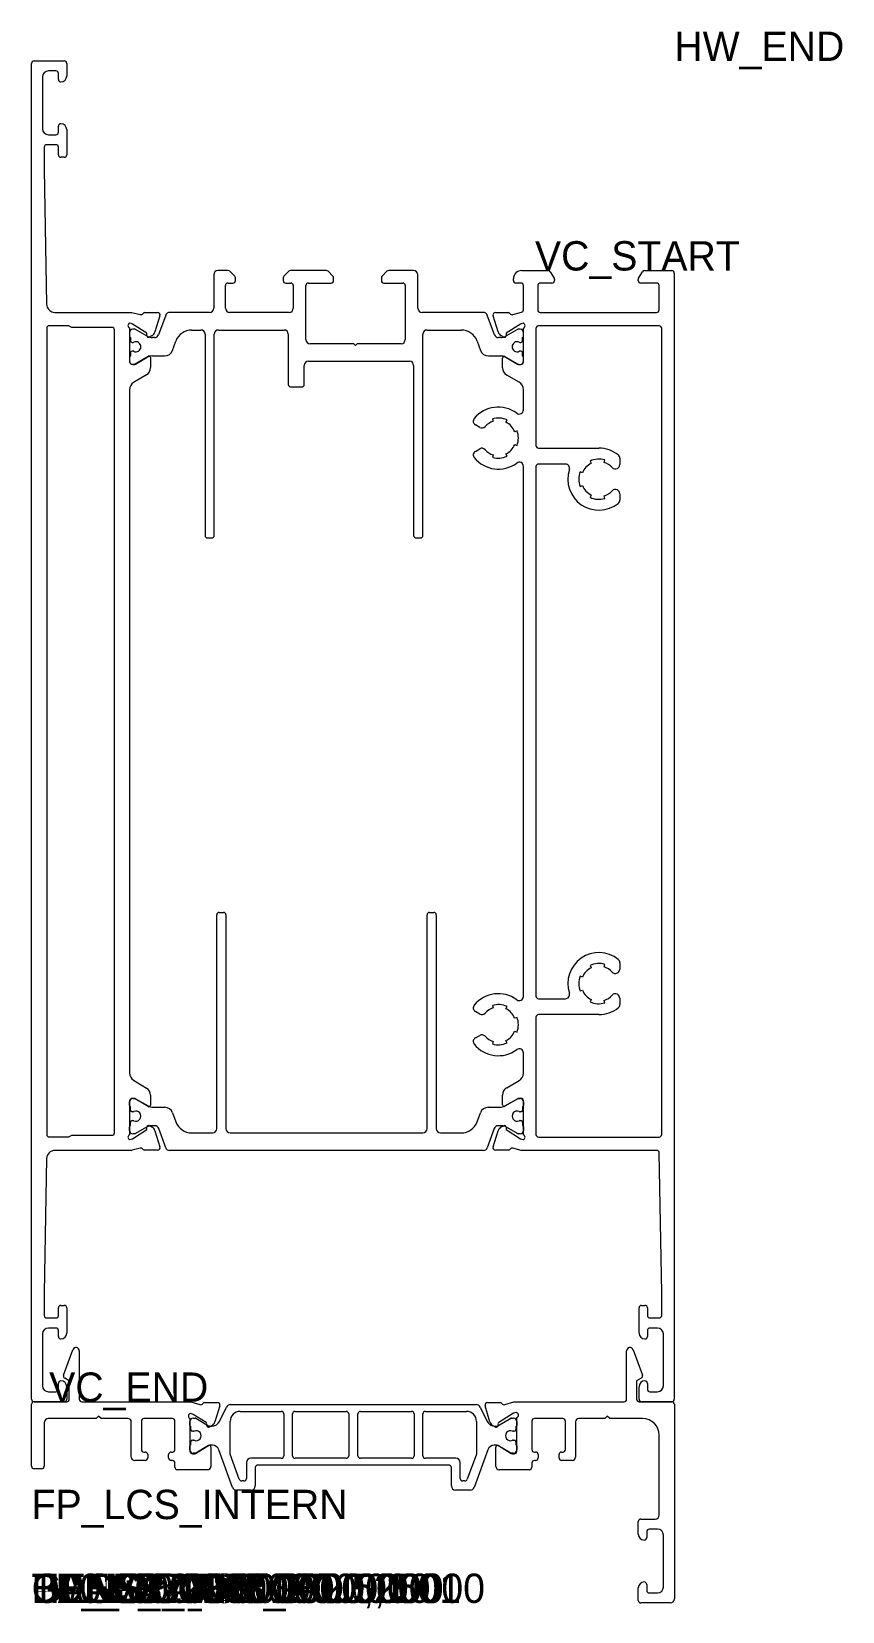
# Model space of a CAD drawing. Header units: metres. Extents: x 0 to 97, y -1 to 187.
import ezdxf

# ---------------------------------------------------------------- set-up
doc = ezdxf.new("R2010")
doc.units = ezdxf.units.M

msp = doc.modelspace()

# ---------------------------------------------------------------- linework, layer by layer
for p, q in [((0, 24.3), (0, 183.699722)), ((0.3, 183.999722), (3.9, 183.999722)), ((4.2, 183.699722), (4.2, 182.199722)), ((1.3, 182.099722), (1.3, 175.899722)), ((2.9, 182.799722), (2, 182.799722)), ((3.2, 181.799722), (3.2, 182.499722)), ((3.2, 175.499722), (3.2, 176.199722)), ((4.2, 175.799722), (4.2, 172.799722)), ((1.5, 173.699722), (1.5, 170.999722)), ((2.9, 173.999722), (1.8, 173.999722)), ((2, 175.199722), (2.9, 175.199722)), ((3.2, 172.799722), (3.2, 173.699722)), ((3.9, 172.499722), (3.5, 172.499722)), ((1.5, 170.999722), (1.782665, 154.982078)), ((21.735133, 158.49228), (21.735133, 154.49228)), ((23.460869, 158.99228), (22.235133, 158.99228)), ((24.247265, 158.330148), (23.673001, 158.904412)), ((30.697265, 158.904412), (30.123001, 158.330148)), ((35.173519, 158.99228), (30.909397, 158.99228)), ((35.959915, 158.330148), (35.385651, 158.904412)), ((42.409915, 158.904412), (41.835651, 158.330148)), ((45.597783, 158.99228), (42.622047, 158.99228)), ((46.097783, 154.492602), (46.097783, 158.49228)), ((58.497783, 158.99228), (61.647228, 158.99228)), ((61.907036, 158.84228), (62.357591, 158.061895)), ((72.437976, 158.061895), (72.888531, 158.84228)), ((73.148339, 158.99228), (76.397783, 158.99228)), ((76.697783, 158.69228), (76.697783, 24.3)), ((23.135133, 154.49228), (23.135133, 157.19228)), ((23.435133, 157.49228), (24.035133, 157.49228)), ((24.335133, 157.79228), (24.335133, 158.118016)), ((30.035133, 158.118016), (30.035133, 157.79228)), ((30.335133, 157.49228), (30.935133, 157.49228)), ((31.235133, 157.19228), (31.235133, 154.49228)), ((32.735133, 150.753963), (32.735133, 157.19228)), ((33.035133, 157.49228), (35.747783, 157.49228)), ((36.047783, 157.79228), (36.047783, 158.118016)), ((41.747783, 158.118016), (41.747783, 157.79228)), ((42.047783, 157.49228), (44.297783, 157.49228)), ((44.597783, 157.19228), (44.597783, 150.753963)), ((57.497783, 157.79228), (57.497783, 157.99228)), ((58.397783, 157.49228), (57.797783, 157.49228)), ((58.697783, 154.292279), (58.697783, 157.19228)), ((60.397783, 157.19228), (60.397783, 154.29228)), ((62.097783, 157.49228), (60.697783, 157.49228)), ((62.397783, 157.911895), (62.397783, 157.79228)), ((72.397783, 157.79228), (72.397783, 157.911895)), ((74.597783, 157.49228), (72.697783, 157.49228)), ((74.897783, 154.29228), (74.897783, 157.19228)), ((2.782509, 153.999722), (11.957919, 153.999722)), ((11.736065, 152.699444), (11.697783, 152.699444)), ((11.957919, 153.999722), (12.958765, 153.735914)), ((13.484495, 153.974959), (15.035589, 153.974959)), ((15.321859, 153.585239), (14.719894, 151.66457)), ((16.005968, 153.66329), (15.153542, 151.32127)), ((21.235133, 153.99228), (16.475814, 153.99228)), ((30.735133, 153.99228), (23.635133, 153.99228)), ((53.919506, 153.992602), (46.597783, 153.992602)), ((55.241896, 151.32127), (54.389352, 153.663612)), ((55.675672, 151.657404), (55.073708, 153.578073)), ((55.359977, 153.967794), (56.911072, 153.967794)), ((57.436801, 153.728748), (58.474247, 154.002203)), ((60.697783, 153.99228), (74.597783, 153.99228)), ((1.8, 152.1), (1.8, 55.899722)), ((1.8, 152.1), (1.8, 55.899722)), ((4.45359, 152.4), (2.1, 152.4)), ((4.8, 152.2), (4.45359, 152.4)), ((9.597783, 152.2), (4.8, 152.2)), ((9.897783, 56.099722), (9.897783, 151.9)), ((11.697783, 152.133759), (11.697783, 148.1)), ((11.697783, 151.59228), (11.697783, 151.165485)), ((11.797783, 150.99228), (11.797783, 150.61728)), ((13.765673, 151.521968), (12.057576, 152.606032)), ((12.304228, 151.99228), (12.097783, 151.99228)), ((13.812783, 151.152857), (12.404172, 151.965517)), ((13.753576, 151.233547), (13.765673, 151.521968)), ((14.327125, 151.194851), (14.046054, 151.047922)), ((14.683696, 150.99228), (14.41245, 150.99228)), ((19.102979, 151.89228), (20.197783, 151.89228)), ((20.697783, 151.39228), (20.697783, 127.388632)), ((21.797783, 127.388632), (21.797783, 151.39228)), ((22.297783, 151.89228), (30.135133, 151.89228)), ((30.635133, 151.39228), (30.635133, 145.39228)), ((46.697783, 127.388632), (46.697783, 151.392602)), ((47.197783, 151.892602), (51.292341, 151.892602)), ((55.983117, 150.99228), (55.711742, 150.99228)), ((56.349512, 151.040756), (56.068442, 151.187686)), ((57.991394, 151.965517), (56.582784, 151.152857)), ((58.33799, 152.598866), (56.629893, 151.514803)), ((56.629893, 151.514803), (56.641991, 151.226381)), ((58.297783, 151.99228), (58.091339, 151.99228)), ((58.597783, 150.61728), (58.597783, 150.99228)), ((58.697783, 152.692279), (58.659502, 152.692279)), ((58.697783, 148.092279), (58.697783, 152.126593)), ((58.697783, 151.165485), (58.697783, 151.59228)), ((60.197783, 152.09228), (60.197783, 138.09228)), ((74.897783, 152.39228), (60.497783, 152.39228)), ((75.197783, 55.897165), (75.197783, 152.09228)), ((11.797783, 149.16728), (11.797783, 148.79228)), ((11.997783, 150.41728), (12.10959, 150.41728)), ((12.10959, 149.36728), (11.997783, 149.36728)), ((12.10959, 150.41728), (12.194138, 150.43603)), ((12.194138, 149.34853), (12.10959, 149.36728)), ((16.813742, 149.450259), (17.223594, 150.57632)), ((38.466458, 150.253963), (33.235133, 150.253963)), ((38.666458, 150.053963), (38.466458, 150.253963)), ((38.866458, 150.253963), (38.666458, 150.053963)), ((44.097783, 150.253963), (38.866458, 150.253963)), ((53.171726, 150.576643), (53.581696, 149.450259)), ((58.201429, 150.43603), (58.285977, 150.41728)), ((58.285977, 149.36728), (58.201429, 149.34853)), ((58.285977, 150.41728), (58.397783, 150.41728)), ((58.397783, 149.36728), (58.285977, 149.36728)), ((58.597783, 148.79228), (58.597783, 149.16728)), ((11.697783, 148.619075), (11.697783, 148.19228)), ((11.997783, 147.8), (12.217399, 147.8)), ((12.097783, 147.79228), (12.304228, 147.79228)), ((12.373583, 147.843862), (13.89366, 148.770758)), ((12.404172, 147.819042), (13.812783, 148.631702)), ((14.197783, 148.6), (14.197783, 147.409437)), ((14.41245, 148.79228), (15.874049, 148.79228)), ((32.535133, 145.39228), (32.535133, 147.653963)), ((33.035133, 148.153963), (45.097783, 148.153963)), ((45.597783, 147.653963), (45.597783, 127.388632)), ((54.521389, 148.79228), (55.983117, 148.79228)), ((56.197783, 147.388133), (56.197783, 148.542834)), ((56.497783, 148.716039), (58.028168, 147.832471)), ((56.582784, 148.631702), (57.991394, 147.819042)), ((58.091339, 147.79228), (58.297783, 147.79228)), ((58.178168, 147.792279), (58.397783, 147.792279)), ((58.697783, 148.19228), (58.697783, 148.619075)), ((13.718399, 146.555646), (12.177168, 145.615851)), ((58.197783, 145.656083), (56.697783, 146.522108)), ((11.697783, 144.76206), (11.697783, 63.237385)), ((30.935133, 145.09228), (32.235133, 145.09228)), ((58.697783, 142.367187), (58.697783, 144.790057)), ((53.488145, 140.268015), (52.96054, 140.572628)), ((54.990371, 141.285654), (55.078797, 140.998983)), ((56.608939, 140.884314), (56.739104, 141.154605)), ((57.93188, 139.869098), (57.652618, 139.759496)), ((52.96054, 137.411932), (53.488145, 137.716545)), ((57.652618, 138.225063), (57.93188, 138.115461)), ((60.497783, 137.79228), (67.697783, 137.79228)), ((55.078797, 136.985577), (54.990371, 136.698905)), ((56.739104, 136.829954), (56.608939, 137.100245)), ((63.704038, 135.89228), (60.497783, 135.89228)), ((66.656462, 136.254605), (66.786628, 135.984314)), ((68.316769, 136.098983), (68.405196, 136.385654)), ((70.197783, 136.590279), (70.197783, 135.82433)), ((58.697783, 72.372072), (58.697783, 135.617372)), ((60.197783, 135.59228), (60.197783, 72.397165)), ((65.742948, 134.859496), (65.463686, 134.969098)), ((69.947783, 135.391318), (69.907421, 135.368015)), ((65.463686, 133.215461), (65.742948, 133.325063)), ((66.786628, 132.200245), (66.656462, 131.929954)), ((68.405196, 131.798905), (68.316769, 132.085577)), ((69.907421, 132.816545), (69.947783, 132.793242)), ((70.197783, 132.360229), (70.197783, 131.59428)), ((20.997783, 127.088632), (21.497783, 127.088632)), ((45.897783, 127.088632), (46.397783, 127.088632)), ((22.097783, 56.589637), (22.097783, 82.093284)), ((22.397783, 82.393284), (22.897783, 82.393284)), ((23.197783, 82.093284), (23.197783, 56.589637)), ((47.197783, 56.589637), (47.197783, 82.093284)), ((47.497783, 82.393284), (47.997783, 82.393284)), ((48.297783, 82.093284), (48.297783, 56.589637)), ((66.656462, 76.05949), (66.786628, 75.789199)), ((68.316769, 75.903867), (68.405196, 76.190539)), ((70.197783, 76.395164), (70.197783, 75.629215)), ((65.742948, 74.664381), (65.463686, 74.773983)), ((69.947783, 75.196203), (69.907421, 75.1729)), ((60.497783, 72.097165), (63.704038, 72.097165)), ((65.463686, 73.020346), (65.742948, 73.129948)), ((66.786628, 72.00513), (66.656462, 71.734839)), ((68.405196, 71.60379), (68.316769, 71.890462)), ((69.907421, 72.62143), (69.947783, 72.598126)), ((70.197783, 72.165114), (70.197783, 71.399165)), ((53.488145, 70.2729), (52.96054, 70.577513)), ((54.990371, 71.290539), (55.078797, 71.003867)), ((56.608939, 70.889199), (56.739104, 71.15949)), ((57.93188, 69.873983), (57.652618, 69.764381)), ((60.197783, 69.897165), (60.197783, 55.897165)), ((67.697783, 70.197165), (60.497783, 70.197165)), ((57.652618, 68.229948), (57.93188, 68.120346)), ((52.96054, 67.416817), (53.488145, 67.72143)), ((55.078797, 66.990462), (54.990371, 66.70379)), ((56.739104, 66.834839), (56.608939, 67.10513)), ((58.697783, 63.199387), (58.697783, 65.622257)), ((12.177168, 62.383593), (13.718399, 61.443799)), ((56.697783, 61.467336), (58.197783, 62.333362)), ((14.197783, 60.590007), (14.197783, 59.399444)), ((56.197783, 59.44661), (56.197783, 60.601311)), ((11.697783, 59.899444), (11.697783, 55.865685)), ((11.697783, 59.362842), (11.697783, 59.789637)), ((11.797783, 58.814637), (11.797783, 59.189637)), ((12.217399, 60.199444), (11.997783, 60.199444)), ((12.109589, 58.614637), (11.997783, 58.614637)), ((12.097783, 60.189637), (12.304193, 60.189637)), ((12.109589, 58.614637), (12.194137, 58.633387)), ((13.89366, 59.228686), (12.373583, 60.155582)), ((12.404193, 60.162842), (13.897975, 59.300406)), ((14.497975, 59.139637), (15.892247, 59.139637)), ((16.831939, 58.481657), (17.223593, 57.405597)), ((53.171972, 57.405597), (53.563626, 58.481657)), ((54.503318, 59.139637), (55.89759, 59.139637)), ((56.49759, 59.300406), (57.991372, 60.162842)), ((58.028168, 60.156973), (56.497783, 59.273405)), ((58.091372, 60.189637), (58.297783, 60.189637)), ((58.397783, 60.197166), (58.178168, 60.197166)), ((58.201428, 58.633387), (58.285976, 58.614637)), ((58.397783, 58.614637), (58.285976, 58.614637)), ((58.597783, 59.189637), (58.597783, 58.814637)), ((58.697783, 55.862851), (58.697783, 59.897166)), ((58.697783, 59.789637), (58.697783, 59.362842)), ((11.697783, 56.389637), (11.697783, 56.816432)), ((11.797783, 56.989637), (11.797783, 57.364637)), ((11.997783, 57.564637), (12.109589, 57.564637)), ((12.194137, 57.545887), (12.109589, 57.564637)), ((13.72477, 56.778867), (12.404193, 56.016432)), ((13.765673, 56.477476), (13.753576, 56.765897)), ((14.046054, 56.951522), (14.327125, 56.804593)), ((14.701894, 56.939637), (14.32477, 56.939637)), ((16.005967, 54.318627), (15.17174, 56.610647)), ((55.223825, 56.610647), (54.389598, 54.318627)), ((56.070795, 56.939637), (55.693671, 56.939637)), ((56.068442, 56.801759), (56.349512, 56.948688)), ((56.641991, 56.763063), (56.629893, 56.474642)), ((57.991372, 56.016432), (56.670795, 56.778867)), ((58.285976, 57.564637), (58.201428, 57.545887)), ((58.285976, 57.564637), (58.397783, 57.564637)), ((58.597783, 57.364637), (58.597783, 56.989637)), ((58.697783, 56.816432), (58.697783, 56.389637)), ((2.1, 55.599722), (4.45359, 55.599722)), ((4.45359, 55.599722), (4.8, 55.799722)), ((4.8, 55.799722), (9.597783, 55.799722)), ((11.697783, 55.3), (11.736065, 55.3)), ((12.057576, 55.393413), (13.765673, 56.477476)), ((12.304193, 55.989637), (12.097783, 55.989637)), ((14.719894, 56.334874), (15.321859, 54.414206)), ((19.102979, 56.089637), (21.597783, 56.089637)), ((23.697783, 56.089637), (46.697783, 56.089637)), ((48.797783, 56.089637), (51.292587, 56.089637)), ((55.073708, 54.411371), (55.675672, 56.33204)), ((56.629893, 56.474642), (58.33799, 55.390578)), ((58.297783, 55.989637), (58.091372, 55.989637)), ((58.659502, 55.297166), (58.697783, 55.297166)), ((60.497783, 55.597165), (74.897783, 55.597165)), ((1.782665, 53.017644), (1.5, 37)), ((11.920099, 54), (2.782509, 54)), ((11.920099, 54), (11.996562, 54.009908)), ((12.958765, 54.26353), (11.996562, 54.009908)), ((15.035589, 54.024485), (13.484495, 54.024485)), ((53.919752, 53.989637), (16.475814, 53.989637)), ((56.911072, 54.021651), (55.359977, 54.021651)), ((58.436598, 53.997165), (57.436801, 54.260696)), ((74.607783, 53.997165), (58.436598, 53.997165)), ((75.197783, 37), (74.907783, 53.697165)), ((1.5, 37), (1.5, 34.3)), ((75.197783, 34.3), (75.197783, 37)), ((1.8, 34), (2.9, 34)), ((3.2, 34.3), (3.2, 35.2)), ((3.5, 35.5), (3.9, 35.5)), ((4.2, 35.2), (4.2, 32.2)), ((72.497783, 32.2), (72.497783, 35.2)), ((72.797783, 35.5), (73.197783, 35.5)), ((73.497783, 35.2), (73.497783, 34.3)), ((73.797783, 34), (74.897783, 34)), ((1.3, 32.1), (1.3, 25.9)), ((2.9, 32.8), (2, 32.8)), ((3.2, 31.8), (3.2, 32.5)), ((73.497783, 32.5), (73.497783, 31.8)), ((74.697783, 32.8), (73.797783, 32.8)), ((75.397783, 25.9), (75.397783, 32.1)), ((3.815963, 27.178748), (4.920472, 30.213361)), ((71.787311, 30.213361), (72.89182, 27.178748)), ((5.696349, 30.076553), (5.696349, 24.3)), ((71.011434, 24.3), (71.011434, 30.076553)), ((4.497871, 26.498792), (3.947871, 26.816334)), ((4.497871, 24.3), (4.497871, 26.498792)), ((72.759912, 26.816334), (72.209912, 26.498792)), ((72.209912, 26.498792), (72.209912, 24.3)), ((2, 25.2), (2.9, 25.2)), ((3.2, 25.5), (3.2, 26.2)), ((4.2, 25.8), (4.2, 24.3)), ((72.497783, 24.3), (72.497783, 25.8)), ((73.497783, 26.2), (73.497783, 25.5)), ((73.797783, 25.2), (74.697783, 25.2)), ((0, 16.300351), (0, 23.7)), ((3.9, 24), (0.3, 24)), ((0.3, 24), (4.197871, 24)), ((5.996349, 24), (19.009118, 24)), ((19.009118, 24), (20.095144, 23.670299)), ((20.618707, 23.914054), (22.168536, 23.917098)), ((22.456188, 23.52995), (21.874792, 21.614845)), ((22.421418, 21.668076), (23.259769, 23.378312)), ((23.708729, 23.658233), (53.085241, 23.658233)), ((24.896985, 22.858233), (29.796985, 22.858233)), ((31.446985, 22.858233), (37.546985, 22.858233)), ((39.246985, 22.858233), (45.346985, 22.858233)), ((46.996985, 22.858233), (51.896985, 22.858233)), ((53.534202, 23.378312), (54.372553, 21.668076)), ((54.702991, 21.614845), (54.121595, 23.52995)), ((54.409247, 23.917098), (55.959077, 23.914054)), ((57.530095, 22.629704), (55.753938, 21.524683)), ((56.48264, 23.670299), (57.568665, 24)), ((57.817158, 22.716852), (57.530095, 22.629704)), ((57.568665, 24), (70.711434, 24)), ((72.509912, 24), (76.407783, 24)), ((76.397783, 24), (72.797783, 24)), ((76.707783, 23.7), (76.707783, 0.5)), ((1.496072, 21.5), (1.496072, 16.300351)), ((7.701575, 22), (1.996072, 22)), ((8, 22.3), (7.701575, 22)), ((8.298426, 22), (8, 22.3)), ((11.503118, 22), (8.298426, 22)), ((11.903118, 17.395351), (11.903118, 21.6)), ((13.103118, 21.7), (13.103118, 18.295351)), ((16.803118, 22), (13.403118, 22)), ((17.103118, 18.295351), (17.103118, 21.7)), ((18.896985, 21.158233), (18.896985, 21.658233)), ((18.903634, 22.002254), (18.903634, 18.100555)), ((19.276959, 22.49792), (18.989808, 22.584778)), ((18.996985, 20.683233), (18.996985, 21.058233)), ((20.823845, 21.524683), (19.276959, 22.49792)), ((19.296985, 22.058233), (19.503396, 22.058233)), ((19.603396, 22.031438), (21.132818, 21.148426)), ((20.912381, 21.175167), (20.918086, 21.348278)), ((21.486254, 21.141621), (21.206514, 20.992175)), ((21.282818, 21.108233), (21.523497, 21.108233)), ((23.696985, 17.765828), (23.696985, 21.658233)), ((30.096985, 22.558233), (30.096985, 17.558233)), ((31.146985, 17.558233), (31.146985, 22.558233)), ((37.846985, 22.558233), (37.846985, 17.558233)), ((38.946985, 17.558233), (38.946985, 22.558233)), ((45.646985, 22.558233), (45.646985, 17.558233)), ((46.696985, 17.558233), (46.696985, 22.558233)), ((53.096985, 21.658233), (53.096985, 17.765828)), ((55.371269, 20.992175), (55.091529, 21.141621)), ((55.270473, 21.108233), (55.511152, 21.108233)), ((55.659697, 21.348278), (55.665402, 21.175167)), ((55.661152, 21.148426), (57.190575, 22.031438)), ((57.290575, 22.058233), (57.496985, 22.058233)), ((57.796985, 21.058233), (57.796985, 20.683233)), ((57.896985, 21.658233), (57.896985, 21.158233)), ((57.903634, 18.100555), (57.903634, 22.134314)), ((59.704149, 21.7), (59.704149, 18.295351)), ((63.404149, 22), (60.004149, 22)), ((63.704149, 18.295351), (63.704149, 21.7)), ((64.904149, 21.6), (64.904149, 17.395351)), ((68.409357, 22), (65.304149, 22)), ((68.707783, 22.3), (68.409357, 22)), ((69.006209, 22), (68.707783, 22.3)), ((72.907783, 22), (69.006209, 22)), ((18.996985, 18.858233), (18.996985, 19.233233)), ((19.308792, 20.483233), (19.196985, 20.483233)), ((19.196985, 19.433233), (19.308792, 19.433233)), ((19.308792, 20.483233), (19.39334, 20.501983)), ((19.39334, 19.414483), (19.308792, 19.433233)), ((57.400631, 20.501983), (57.485179, 20.483233)), ((57.485179, 19.433233), (57.400631, 19.414483)), ((57.596985, 20.483233), (57.485179, 20.483233)), ((57.485179, 19.433233), (57.596985, 19.433233)), ((57.796985, 19.233233), (57.796985, 18.858233)), ((74.907783, 10.5), (74.907783, 20)), ((13.553118, 16.995351), (12.303118, 16.995351)), ((13.403118, 17.995351), (13.553118, 17.995351)), ((13.853118, 17.695351), (13.853118, 17.295351)), ((16.353118, 17.295351), (16.353118, 17.695351)), ((16.653118, 17.995351), (16.803118, 17.995351)), ((16.803118, 16.995351), (16.653118, 16.995351)), ((18.896985, 18.258233), (18.896985, 18.758233)), ((19.203634, 17.800555), (19.423249, 17.800555)), ((19.503396, 17.858233), (19.296985, 17.858233)), ((19.579434, 17.844418), (21.099511, 18.771313)), ((21.132818, 18.768041), (19.603396, 17.885028)), ((21.586819, 18.808233), (21.282818, 18.808233)), ((21.403634, 18.600555), (21.403634, 16.298291)), ((23.974484, 13.787223), (22.338574, 18.281849)), ((24.792609, 14.755627), (23.696985, 17.765828)), ((29.796985, 17.258233), (26.146985, 17.258233)), ((37.546985, 17.258233), (31.446985, 17.258233)), ((45.346985, 17.258233), (39.246985, 17.258233)), ((50.646985, 17.258233), (46.996985, 17.258233)), ((53.096985, 17.765828), (52.001362, 14.755627)), ((54.455397, 18.281849), (52.819487, 13.787223)), ((55.511152, 18.808233), (55.207151, 18.808233)), ((55.403634, 16.298291), (55.403634, 18.600555)), ((57.190575, 17.885028), (55.661152, 18.768041)), ((55.707757, 18.771313), (57.227834, 17.844418)), ((57.496985, 17.858233), (57.290575, 17.858233)), ((57.384019, 17.800555), (57.603634, 17.800555)), ((57.896985, 18.758233), (57.896985, 18.258233)), ((60.004149, 17.995351), (60.154149, 17.995351)), ((60.154149, 16.995351), (60.004149, 16.995351)), ((60.454149, 17.695351), (60.454149, 17.295351)), ((62.954149, 17.295351), (62.954149, 17.695351)), ((63.254149, 17.995351), (63.404149, 17.995351)), ((64.504149, 16.995351), (63.254149, 16.995351)), ((1.196072, 16.000351), (0.3, 16.000351)), ((17.103118, 16.198291), (17.103118, 16.695351)), ((21.003634, 15.898291), (17.403118, 15.898291)), ((25.646985, 16.758233), (25.646985, 14.858233)), ((26.696985, 16.158233), (26.696985, 13.958233)), ((49.796985, 16.458233), (26.996985, 16.458233)), ((50.096985, 13.958233), (50.096985, 16.158233)), ((51.146985, 14.858233), (51.146985, 16.758233)), ((59.404149, 15.898291), (55.803634, 15.898291)), ((59.704149, 16.695351), (59.704149, 16.198291)), ((26.196985, 13.458233), (24.44433, 13.458233)), ((25.346985, 14.558233), (25.074517, 14.558233)), ((52.349641, 13.458233), (50.596985, 13.458233)), ((51.719454, 14.558233), (51.446985, 14.558233)), ((72.407783, 8.2), (72.407783, 9.7)), ((72.707783, 10), (74.407783, 10)), ((73.407783, 8.5), (73.407783, 7.8)), ((74.707783, 8.8), (73.707783, 8.8)), ((75.407783, 1.9), (75.407783, 8.1)), ((73.407783, 2.2), (73.407783, 1.5)), ((72.407783, 0.3), (72.407783, 1.8)), ((76.207783, 0), (72.707783, 0)), ((73.707783, 1.2), (74.707783, 1.2))]:
    msp.add_line(p, q)
for centre, radius, start, end in [((0.3, 183.699722), 0.3, 90, 180), ((3.9, 183.699722), 0.3, 360, 90), ((2, 182.099722), 0.7, 90, 180), ((2.9, 182.499722), 0.3, 360, 90), ((3.5, 181.799722), 0.3, 180, 270), ((3.5, 182.199722), 0.7, 270, 360), ((2, 175.899722), 0.7, 180, 270), ((2.9, 175.499722), 0.3, 270, 360), ((3.5, 176.199722), 0.3, 90, 180), ((3.5, 175.799722), 0.7, 360, 90), ((1.8, 173.699722), 0.3, 90, 180), ((2.9, 173.699722), 0.3, 360, 90), ((3.5, 172.799722), 0.3, 180, 270), ((3.9, 172.799722), 0.3, 270, 360), ((22.235133, 158.49228), 0.5, 90, 180), ((23.460869, 158.69228), 0.3, 45, 90), ((30.909397, 158.69228), 0.3, 90, 135), ((35.173519, 158.69228), 0.3, 45, 90), ((42.622047, 158.69228), 0.3, 90, 135), ((45.597783, 158.49228), 0.5, 360, 90), ((58.497783, 157.99228), 1, 90, 180), ((61.647228, 158.69228), 0.3, 30, 90), ((73.148339, 158.69228), 0.3, 90, 150), ((76.397783, 158.69228), 0.3, 360, 90), ((23.435133, 157.19228), 0.3, 90, 180), ((24.035133, 157.79228), 0.3, 270, 360), ((24.035133, 158.118016), 0.3, 360, 45), ((30.335133, 158.118016), 0.3, 135, 180), ((30.335133, 157.79228), 0.3, 180, 270), ((30.935133, 157.19228), 0.3, 360, 90), ((33.035133, 157.19228), 0.3, 90, 180), ((35.747783, 157.79228), 0.3, 270, 360), ((35.747783, 158.118016), 0.3, 360, 45), ((42.047783, 158.118016), 0.3, 135, 180), ((42.047783, 157.79228), 0.3, 180, 270), ((44.297783, 157.19228), 0.3, 360, 90), ((57.797783, 157.79228), 0.3, 180, 270), ((58.397783, 157.19228), 0.3, 360, 90), ((60.697783, 157.19228), 0.3, 90, 180), ((62.097783, 157.79228), 0.3, 270, 360), ((62.097783, 157.911895), 0.3, 360, 30), ((72.697783, 157.911895), 0.3, 150, 180), ((72.697783, 157.79228), 0.3, 180, 270), ((74.597783, 157.19228), 0.3, 360, 90), ((2.782509, 154.999722), 1, 181.010997, 270), ((11.797783, 152.416602), 0.3, 109.471221, 250.528779), ((11.736065, 152.099444), 0.6, 57.598279, 90), ((13.048486, 154.022183), 0.3, 252.598279, 330.367342), ((13.483093, 153.774964), 0.2, 90, 150.367342), ((15.035589, 153.674959), 0.3, 342.598279, 90), ((16.475814, 153.49228), 0.5, 90, 160), ((21.235133, 154.49228), 0.5, 270, 360), ((23.635133, 154.49228), 0.5, 180, 270), ((30.735133, 154.49228), 0.5, 270, 360), ((46.597783, 154.492602), 0.5, 180, 270), ((53.919506, 153.492602), 0.5, 20, 90), ((55.359977, 153.667794), 0.3, 90, 197.401721), ((56.912474, 153.767799), 0.2, 29.632658, 90), ((57.34708, 154.015017), 0.3, 209.632658, 287.401721), ((58.397783, 154.292295), 0.3, 284.766462, 360), ((60.697783, 154.29228), 0.3, 180, 270), ((74.597783, 154.29228), 0.3, 270, 360), ((2.1, 152.1), 0.3, 90, 180), ((9.597783, 151.9), 0.3, 360, 90), ((12.097783, 151.59228), 0.4, 90, 180), ((11.897783, 151.165485), 0.2, 180, 240), ((12.304228, 151.79228), 0.2, 60.018361, 90), ((13.953401, 151.225166), 0.2, 180, 297.598279), ((14.41245, 152.19228), 1.2, 240.018361, 270), ((13.956509, 151.903825), 0.8, 297.598279, 342.598279), ((14.683696, 151.49228), 0.5, 270, 340), ((19.102979, 149.89228), 2, 90, 160), ((20.197783, 151.39228), 0.5, 360, 90), ((22.297783, 151.39228), 0.5, 90, 180), ((30.135133, 151.39228), 0.5, 360, 90), ((47.197783, 151.392602), 0.5, 90, 180), ((51.292341, 149.892602), 2, 20, 90), ((55.711742, 151.49228), 0.5, 200, 270), ((56.439058, 151.89666), 0.8, 197.401721, 242.401721), ((55.983117, 152.19228), 1.2, 270, 299.981639), ((56.442166, 151.218), 0.2, 242.401721, 360), ((58.091339, 151.79228), 0.2, 90, 119.981639), ((58.297783, 151.59228), 0.4, 360, 90), ((58.659502, 152.092279), 0.6, 90, 122.401721), ((58.497783, 151.165485), 0.2, 300, 360), ((58.597783, 152.409436), 0.3, 289.471221, 70.528779), ((60.497783, 152.09228), 0.3, 90, 180), ((74.897783, 152.09228), 0.3, 360, 90), ((11.997783, 150.61728), 0.2, 180, 270), ((11.997783, 149.16728), 0.2, 90, 180), ((12.447783, 149.89228), 0.6, 360, 115.007833), ((12.447783, 149.89228), 0.6, 244.992167, 360), ((15.874049, 149.79228), 1, 270, 340), ((33.235133, 150.753963), 0.5, 180, 270), ((44.097783, 150.753963), 0.5, 270, 360), ((54.521389, 149.79228), 1, 200, 270), ((57.947783, 149.89228), 0.6, 64.992167, 180), ((57.947783, 149.89228), 0.6, 180, 295.007833), ((58.397783, 150.61728), 0.2, 270, 360), ((58.397783, 149.16728), 0.2, 360, 90), ((11.897783, 148.619075), 0.2, 120, 180), ((12.097783, 148.19228), 0.4, 180, 270), ((11.997783, 148.1), 0.3, 180, 270), ((12.217399, 148.1), 0.3, 270, 301.373538), ((12.304228, 147.99228), 0.2, 270, 299.981639), ((13.197783, 147.409437), 1, 301.373538, 360), ((14.41245, 147.59228), 1.2, 90, 119.981639), ((13.997783, 148.6), 0.2, 360, 121.373538), ((33.035133, 147.653963), 0.5, 90, 180), ((45.097783, 147.653963), 0.5, 360, 90), ((55.983117, 147.59228), 1.2, 60.018361, 90), ((56.397783, 148.542834), 0.2, 60, 180), ((57.197783, 147.388133), 1, 180, 240), ((58.091339, 147.99228), 0.2, 240.018361, 270), ((58.178168, 148.092279), 0.3, 240, 270), ((58.297783, 148.19228), 0.4, 270, 360), ((58.397783, 148.092279), 0.3, 270, 360), ((58.497783, 148.619075), 0.2, 360, 60), ((12.697783, 144.76206), 1, 121.373539, 180), ((30.935133, 145.39228), 0.3, 180, 270), ((32.235133, 145.39228), 0.3, 270, 360), ((57.697783, 144.790057), 1, 360, 60), ((55.697783, 138.99228), 3.7, 53.470393, 141.010701), ((55.697783, 138.99228), 2.4, 64.285714, 107.142857), ((58.197783, 142.367187), 0.5, 233.470393, 360), ((53.21054, 141.00564), 0.5, 141.010701, 240), ((53.738145, 140.701027), 0.5, 240, 318.912511), ((55.697783, 138.99228), 2.1, 107.142857, 138.912511), ((55.697783, 138.99228), 2.1, 21.428571, 64.285714), ((55.697783, 138.99228), 2.4, 338.571429, 21.428571), ((53.738145, 137.283532), 0.5, 41.087489, 120), ((55.697783, 138.99228), 2.1, 295.714286, 338.571429), ((60.497783, 138.09228), 0.3, 180, 270), ((67.697783, 134.09228), 3.7, 51.317813, 90), ((53.21054, 136.978919), 0.5, 120, 218.989299), ((55.697783, 138.99228), 3.7, 218.989299, 306.529607), ((55.697783, 138.99228), 2.1, 221.087489, 252.857143), ((55.697783, 138.99228), 2.4, 252.857143, 295.714286), ((58.197783, 135.617372), 0.5, 360, 126.529607), ((60.497783, 135.59228), 0.3, 90, 180), ((63.704038, 135.39228), 0.5, 341.969465, 90), ((67.697783, 134.09228), 2.1, 115.714286, 158.571429), ((67.697783, 134.09228), 2.4, 72.857143, 115.714286), ((67.697783, 134.09228), 2.1, 41.087489, 72.857143), ((69.697783, 135.82433), 0.5, 300, 360), ((69.697783, 136.590279), 0.5, 360, 51.317813), ((67.697783, 134.09228), 3.7, 161.969465, 308.682187), ((67.697783, 134.09228), 2.4, 158.571429, 201.428571), ((69.657421, 135.801027), 0.5, 221.087489, 300), ((67.697783, 134.09228), 2.1, 201.428571, 244.285714), ((67.697783, 134.09228), 2.1, 287.142857, 318.912511), ((69.657421, 132.383532), 0.5, 60, 138.912511), ((69.697783, 132.360229), 0.5, 360, 60), ((67.697783, 134.09228), 2.4, 244.285714, 287.142857), ((69.697783, 131.59428), 0.5, 308.682187, 360), ((20.997783, 127.388632), 0.3, 180, 270), ((21.497783, 127.388632), 0.3, 270, 360), ((45.897783, 127.388632), 0.3, 180, 270), ((46.397783, 127.388632), 0.3, 270, 360), ((22.397783, 82.093284), 0.3, 90, 180), ((22.897783, 82.093284), 0.3, 360, 90), ((47.497783, 82.093284), 0.3, 90, 180), ((47.997783, 82.093284), 0.3, 360, 90), ((67.697783, 73.897165), 3.7, 51.317813, 198.030535), ((67.697783, 73.897165), 2.1, 115.714286, 158.571429), ((67.697783, 73.897165), 2.4, 72.857143, 115.714286), ((67.697783, 73.897165), 2.1, 41.087489, 72.857143), ((69.697783, 75.629215), 0.5, 300, 360), ((69.697783, 76.395164), 0.5, 360, 51.317813), ((67.697783, 73.897165), 2.4, 158.571429, 201.428571), ((69.657421, 75.605912), 0.5, 221.087489, 300), ((55.697783, 68.997165), 3.7, 53.470393, 141.010701), ((58.197783, 72.372072), 0.5, 233.470393, 360), ((60.497783, 72.397165), 0.3, 180, 270), ((63.704038, 72.597165), 0.5, 270, 18.030535), ((67.697783, 73.897165), 2.1, 201.428571, 244.285714), ((67.697783, 73.897165), 2.4, 244.285714, 287.142857), ((67.697783, 73.897165), 2.1, 287.142857, 318.912511), ((69.657421, 72.188417), 0.5, 60, 138.912511), ((69.697783, 72.165114), 0.5, 360, 60), ((53.21054, 71.010525), 0.5, 141.010701, 240), ((53.738145, 70.705912), 0.5, 240, 318.912511), ((55.697783, 68.997165), 2.1, 107.142857, 138.912511), ((55.697783, 68.997165), 2.4, 64.285714, 107.142857), ((55.697783, 68.997165), 2.1, 21.428571, 64.285714), ((55.697783, 68.997165), 2.4, 338.571429, 21.428571), ((60.497783, 69.897165), 0.3, 90, 180), ((67.697783, 73.897165), 3.7, 270, 308.682187), ((69.697783, 71.399165), 0.5, 308.682187, 360), ((55.697783, 68.997165), 2.1, 295.714286, 338.571429), ((53.21054, 66.983804), 0.5, 120, 218.989299), ((55.697783, 68.997165), 3.7, 218.989299, 306.529607), ((53.738145, 67.288417), 0.5, 41.087489, 120), ((55.697783, 68.997165), 2.1, 221.087489, 252.857143), ((55.697783, 68.997165), 2.4, 252.857143, 295.714286), ((58.197783, 65.622257), 0.5, 360, 126.529607), ((12.697783, 63.237385), 1, 180, 238.626461), ((57.697783, 63.199387), 1, 300, 360), ((13.197783, 60.590007), 1, 360, 58.626462), ((57.197783, 60.601311), 1, 120, 180), ((11.997783, 59.899444), 0.3, 90, 180), ((12.097783, 59.789637), 0.4, 90, 180), ((11.897783, 59.362842), 0.2, 180, 240), ((11.997783, 58.814637), 0.2, 180, 270), ((12.447783, 58.089637), 0.6, 244.992167, 115.007833), ((12.217399, 59.899444), 0.3, 58.626462, 90), ((12.304193, 59.989637), 0.2, 60, 90), ((13.997783, 59.399444), 0.2, 238.626462, 360), ((14.497975, 60.339637), 1.2, 240, 270), ((15.892247, 58.139637), 1, 20, 90), ((54.503318, 58.139637), 1, 90, 160), ((55.89759, 60.339637), 1.2, 270, 300), ((56.397783, 59.44661), 0.2, 180, 300), ((57.947783, 58.089637), 0.6, 64.992167, 295.007833), ((58.091372, 59.989637), 0.2, 90, 120), ((58.178168, 59.897166), 0.3, 90, 120), ((58.297783, 59.789637), 0.4, 360, 90), ((58.397783, 59.897166), 0.3, 360, 90), ((58.397783, 58.814637), 0.2, 270, 360), ((58.497783, 59.362842), 0.2, 300, 360), ((11.897783, 56.816432), 0.2, 120, 180), ((11.997783, 57.364637), 0.2, 90, 180), ((14.32477, 55.739637), 1.2, 90, 120), ((13.953401, 56.774279), 0.2, 62.401721, 180), ((13.956509, 56.095619), 0.8, 17.401721, 62.401721), ((14.701894, 56.439637), 0.5, 20, 90), ((19.102979, 58.089637), 2, 200, 270), ((21.597783, 56.589637), 0.5, 270, 360), ((23.697783, 56.589637), 0.5, 180, 270), ((46.697783, 56.589637), 0.5, 270, 360), ((48.797783, 56.589637), 0.5, 180, 270), ((51.292587, 58.089637), 2, 270, 340), ((55.693671, 56.439637), 0.5, 90, 160), ((56.439058, 56.092785), 0.8, 117.598279, 162.598279), ((56.070795, 55.739637), 1.2, 60, 90), ((56.442166, 56.771444), 0.2, 360, 117.598279), ((58.397783, 57.364637), 0.2, 360, 90), ((58.497783, 56.816432), 0.2, 360, 60), ((2.1, 55.899722), 0.3, 180, 270), ((9.597783, 56.099722), 0.3, 270, 360), ((11.797783, 55.582842), 0.3, 109.471227, 250.528773), ((12.097783, 56.389637), 0.4, 180, 270), ((11.736065, 55.9), 0.6, 270, 302.401721), ((12.304193, 56.189637), 0.2, 270, 300), ((58.091372, 56.189637), 0.2, 240, 270), ((58.297783, 56.389637), 0.4, 270, 360), ((58.659502, 55.897166), 0.6, 237.598279, 270), ((58.597783, 55.580008), 0.3, 289.471221, 70.528779), ((60.497783, 55.897165), 0.3, 180, 270), ((74.897783, 55.897165), 0.3, 270, 360), ((2.782509, 53), 1, 90, 178.989003), ((13.048486, 53.977261), 0.3, 29.632658, 107.401721), ((13.483093, 54.22448), 0.2, 209.632658, 270), ((15.035589, 54.324485), 0.3, 270, 17.401721), ((16.475814, 54.489637), 0.5, 200, 270), ((53.919752, 54.489637), 0.5, 270, 340), ((55.359977, 54.321651), 0.3, 162.598279, 270), ((56.912474, 54.221646), 0.2, 270, 330.367342), ((57.34708, 53.974427), 0.3, 72.598279, 150.367342), ((74.607783, 53.697165), 0.3, 360, 90), ((1.8, 34.3), 0.3, 180, 270), ((2.9, 34.3), 0.3, 270, 360), ((3.5, 35.2), 0.3, 90, 180), ((3.9, 35.2), 0.3, 360, 90), ((72.797783, 35.2), 0.3, 90, 180), ((73.197783, 35.2), 0.3, 360, 90), ((73.797783, 34.3), 0.3, 180, 270), ((74.897783, 34.3), 0.3, 270, 360), ((2, 32.1), 0.7, 90, 180), ((2.9, 32.5), 0.3, 360, 90), ((3.5, 32.2), 0.7, 270, 360), ((73.197783, 32.2), 0.7, 180, 270), ((73.797783, 32.5), 0.3, 90, 180), ((74.697783, 32.1), 0.7, 360, 90), ((3.5, 31.8), 0.3, 180, 270), ((5.296349, 30.076553), 0.4, 360, 160), ((71.411434, 30.076553), 0.4, 20, 180), ((73.197783, 31.8), 0.3, 270, 360), ((3.5, 26.2), 0.3, 90, 180), ((3.5, 25.8), 0.7, 360, 90), ((4.097871, 27.076142), 0.3, 160, 240), ((73.197783, 25.8), 0.7, 90, 180), ((72.609912, 27.076142), 0.3, 300, 20), ((73.197783, 26.2), 0.3, 360, 90), ((2, 25.9), 0.7, 180, 270), ((2.9, 25.5), 0.3, 270, 360), ((73.797783, 25.5), 0.3, 180, 270), ((74.697783, 25.9), 0.7, 270, 360), ((0.3, 24.3), 0.3, 180, 270), ((0.3, 23.7), 0.3, 90, 180), ((3.9, 24.3), 0.3, 270, 360), ((4.197871, 24.3), 0.3, 270, 360), ((5.996349, 24.3), 0.3, 180, 270), ((20.182291, 23.957362), 0.3, 253.112523, 330.881586), ((20.619099, 23.714054), 0.2, 90, 150.881586), ((22.169125, 23.617098), 0.3, 343.112523, 90), ((23.708729, 23.158233), 0.5, 90, 153.886087), ((24.896985, 21.658233), 1.2, 90, 180), ((29.796985, 22.558233), 0.3, 360, 90), ((31.446985, 22.558233), 0.3, 90, 180), ((37.546985, 22.558233), 0.3, 360, 90), ((39.246985, 22.558233), 0.3, 90, 180), ((45.346985, 22.558233), 0.3, 360, 90), ((46.996985, 22.558233), 0.3, 90, 180), ((51.896985, 21.658233), 1.2, 360, 90), ((53.085241, 23.158233), 0.5, 26.113913, 90), ((54.408658, 23.617098), 0.3, 90, 196.887477), ((55.958684, 23.714054), 0.2, 29.118414, 90), ((56.395492, 23.957362), 0.3, 209.118414, 286.887477), ((57.803634, 22.417157), 0.3, 289.471221, 87.416256), ((70.711434, 24.3), 0.3, 270, 360), ((72.509912, 24.3), 0.3, 180, 270), ((72.797783, 24.3), 0.3, 180, 270), ((76.397783, 24.3), 0.3, 270, 360), ((76.407783, 23.7), 0.3, 360, 90), ((1.996072, 21.5), 0.5, 90, 180), ((11.503118, 21.6), 0.4, 360, 90), ((13.403118, 21.7), 0.3, 90, 180), ((16.803118, 21.7), 0.3, 360, 90), ((19.003634, 22.285097), 0.3, 92.641495, 250.528779), ((19.296985, 21.658233), 0.4, 90, 180), ((18.996985, 21.158233), 0.1, 180, 270), ((19.503396, 21.858233), 0.2, 60, 90), ((20.718195, 21.354865), 0.2, 360, 58.112523), ((21.112273, 21.168579), 0.2, 180, 298.112523), ((21.282818, 21.408233), 0.3, 240, 270), ((21.10929, 21.84724), 0.8, 298.112523, 343.112523), ((21.523497, 22.108233), 1, 270, 333.886087), ((55.270473, 22.108233), 1, 206.113913, 270), ((55.468493, 21.84724), 0.8, 196.887477, 241.887477), ((55.46551, 21.168579), 0.2, 241.887477, 360), ((55.511152, 21.408233), 0.3, 270, 300), ((55.859589, 21.354865), 0.2, 121.887477, 180), ((57.290575, 21.858233), 0.2, 90, 120), ((57.496985, 21.658233), 0.4, 360, 90), ((57.796985, 21.158233), 0.1, 270, 360), ((60.004149, 21.7), 0.3, 90, 180), ((63.404149, 21.7), 0.3, 360, 90), ((65.304149, 21.6), 0.4, 90, 180), ((72.907783, 20), 2, 360, 90), ((18.996985, 18.758233), 0.1, 90, 180), ((19.196985, 20.683233), 0.2, 180, 270), ((19.196985, 19.233233), 0.2, 90, 180), ((19.646985, 19.958233), 0.6, 244.992167, 115.007833), ((57.146985, 19.958233), 0.6, 64.992167, 295.007833), ((57.596985, 20.683233), 0.2, 270, 360), ((57.596985, 19.233233), 0.2, 360, 90), ((57.796985, 18.758233), 0.1, 360, 90), ((12.303118, 17.395351), 0.4, 180, 270), ((13.403118, 18.295351), 0.3, 180, 270), ((13.553118, 17.695351), 0.3, 360, 90), ((13.553118, 17.295351), 0.3, 270, 360), ((16.653118, 17.695351), 0.3, 90, 180), ((16.653118, 17.295351), 0.3, 180, 270), ((16.803118, 18.295351), 0.3, 270, 360), ((16.803118, 16.695351), 0.3, 360, 90), ((19.296985, 18.258233), 0.4, 180, 270), ((19.203634, 18.100555), 0.3, 180, 270), ((19.423249, 18.100555), 0.3, 270, 301.373538), ((19.503396, 18.058233), 0.2, 270, 300), ((21.203634, 18.600555), 0.2, 360, 121.373538), ((21.282818, 18.508233), 0.3, 90, 120), ((21.586819, 18.008233), 0.8, 20, 90), ((26.146985, 16.758233), 0.5, 90, 180), ((29.796985, 17.558233), 0.3, 270, 360), ((31.446985, 17.558233), 0.3, 180, 270), ((37.546985, 17.558233), 0.3, 270, 360), ((39.246985, 17.558233), 0.3, 180, 270), ((45.346985, 17.558233), 0.3, 270, 360), ((46.996985, 17.558233), 0.3, 180, 270), ((50.646985, 16.758233), 0.5, 360, 90), ((55.207151, 18.008233), 0.8, 90, 160), ((55.603634, 18.600555), 0.2, 58.626462, 180), ((55.511152, 18.508233), 0.3, 60, 90), ((57.290575, 18.058233), 0.2, 240, 270), ((57.384019, 18.100555), 0.3, 238.626462, 270), ((57.496985, 18.258233), 0.4, 270, 360), ((57.603634, 18.100555), 0.3, 270, 360), ((60.004149, 18.295351), 0.3, 180, 270), ((60.004149, 16.695351), 0.3, 90, 180), ((60.154149, 17.695351), 0.3, 360, 90), ((60.154149, 17.295351), 0.3, 270, 360), ((63.254149, 17.695351), 0.3, 90, 180), ((63.254149, 17.295351), 0.3, 180, 270), ((63.404149, 18.295351), 0.3, 270, 360), ((64.504149, 17.395351), 0.4, 270, 360), ((0.3, 16.300351), 0.3, 180, 270), ((1.196072, 16.300351), 0.3, 270, 360), ((17.403118, 16.198291), 0.3, 180, 270), ((21.003634, 16.298291), 0.4, 270, 360), ((26.996985, 16.158233), 0.3, 90, 180), ((49.796985, 16.158233), 0.3, 360, 90), ((55.803634, 16.298291), 0.4, 180, 270), ((59.404149, 16.198291), 0.3, 270, 360), ((24.44433, 13.958233), 0.5, 200, 270), ((25.074517, 14.858233), 0.3, 200, 270), ((25.346985, 14.858233), 0.3, 270, 360), ((26.196985, 13.958233), 0.5, 270, 360), ((50.596985, 13.958233), 0.5, 180, 270), ((51.446985, 14.858233), 0.3, 180, 270), ((51.719454, 14.858233), 0.3, 270, 340), ((52.349641, 13.958233), 0.5, 270, 340), ((72.707783, 9.7), 0.3, 90, 180), ((74.407783, 10.5), 0.5, 270, 360), ((73.107783, 8.2), 0.7, 180, 270), ((73.107783, 7.8), 0.3, 270, 360), ((73.707783, 8.5), 0.3, 90, 180), ((74.707783, 8.1), 0.7, 360, 90), ((73.107783, 1.8), 0.7, 90, 180), ((73.107783, 2.2), 0.3, 360, 90), ((74.707783, 1.9), 0.7, 270, 360), ((72.707783, 0.3), 0.3, 180, 270), ((73.707783, 1.5), 0.3, 180, 270), ((76.207783, 0.5), 0.5, 270, 360)]:
    msp.add_arc(centre, radius, start, end)

# ---------------------------------------------------------------- texts
for tag, p in [('HW_END', (76.707783, 183.999722)), ('VC_START', (60.072506, 158.99228)), ('VC_END', (2.1, 24)), ('FP_LCS_INTERN', (0, 10)), ('TDEV:0.000000', (0, 0)), ('TDEV2:0.000000', (0, 0)), ('TDEV3:0.000000', (0, 0)), ('TDEV4:0.000000', (0, 0)), ('TDEV5:0.000000', (0, 0)), ('GLASS_MIN:0.000000', (0, 0)), ('GLASS_MAX:0.000000', (0, 0)), ('DENS:0.000000', (0, 0)), ('DESC:U28630 - U52501', (0, 0)), ('BL01:6500.000000,,1', (0, 0)), ('HW_START', (0, 0)), ('FP_LCS_ORIG', (0, 0)), ('PANE_WIDTH:72.000000', (0, 0)), ('FP_LCS_HOT', (10, 0))]:
    msp.add_attdef(tag, p, '', height=3.5)

doc.saveas('drawing.dxf')
